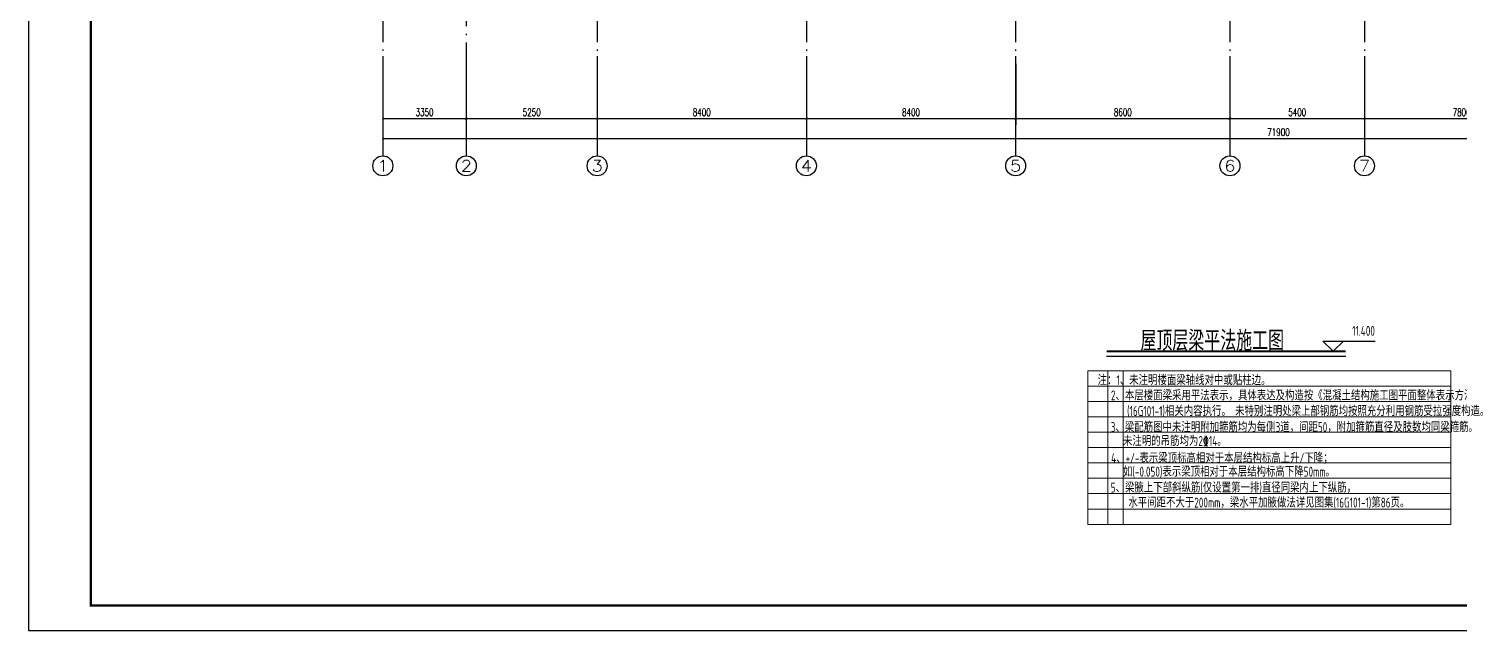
# Model space of a CAD drawing. Extents: x 169490 to 7584583, y -2399407 to 1374371.
# Drawn here: x 722202 to 779630, y 563697 to 587840 of the extents above; entities that cross this region are included whole.
import ezdxf
from ezdxf.enums import TextEntityAlignment as Align

# ---------------------------------------------------------------- set-up
doc = ezdxf.new("R2010")
doc.units = 0
doc.header["$LTSCALE"] = 100
doc.linetypes.add('D3轴线点划线', pattern=[18.5, 12, -3, 0.5, -3])
doc.layers.get('0').update_dxf_attribs({"linetype": 'CONTINUOUS'})
doc.layers.get('DEFPOINTS').update_dxf_attribs({"linetype": 'CONTINUOUS'})
for name, color, linetype in [('AXIS', 3, 'CONTINUOUS'), ('AXIS_TEXT', 4, 'CONTINUOUS'), ('C-AXIS(轴号)', 3, 'CONTINUOUS'), ('C-AXIS-T(字)', 7, 'CONTINUOUS'), ('C-DOTE', 8, 'D3轴线点划线'), ('S-0-TEXT', 7, 'CONTINUOUS'), ('THIN', 190, 'CONTINUOUS'), ('图框', 140, 'CONTINUOUS'), ('文字', 7, 'CONTINUOUS'), ('门编号', 6, 'CONTINUOUS')]:
    doc.layers.add(name, color=color, linetype=linetype)
doc.layers.add('S-1-TEXT', color=7, linetype='CONTINUOUS', lineweight=18)
doc.styles.add('_TCH_AXIS', font='COMPLEX', dxfattribs={"bigfont": 'GBCBIG'})
doc.styles.add('_TCH_DIM_T3', font='SIMPLEX.shx', dxfattribs={"width": 0.705882, "bigfont": 'GBCBIG.shx'})
doc.styles.add('COMPLEX', font='COMPLEX')
doc.styles.add('TSSD_Label', font='Tssdeng.shx', dxfattribs={"width": 0.7, "bigfont": 'hztxt.shx'})
doc.styles.add('TSSD_REIN', font='tssdeng.shx', dxfattribs={"width": 0.7, "bigfont": 'hztxt.shx'})
doc.dimstyles.new('_TCH_ARCH&&100', dxfattribs={"dimtxt": 297.5, "dimasz": 100, "dimexe": 250, "dimexo": 300, "dimgap": 100, "dimtad": 1, "dimdec": 0, "dimzin": 0, "dimdsep": 46, "dimtxsty": '_TCH_DIM_T3', "dimblk": 'ARCHTICK', "dimcen": 0.09, "dimclrt": 7, "dimazin": 2, "dimtfac": 1, "dimtdec": 0, "dimtix": 1, "dimtmove": 2, "dimatfit": 3, "dimfxl": 1, "dimtolj": 1, "dimtzin": 0, "dimarcsym": 0})

# ---------------------------------------------------------------- blocks, each defined once
blk = doc.blocks.new('_ARCHTICK')
at = {"const_width": 0.15}
blk.add_lwpolyline([(-0.5, -0.5), (0.5, 0.5)], dxfattribs=at)
blk = doc.blocks.new('*D1574')
at = {"layer": 'AXIS', "color": 0, "lineweight": -2, "transparency": 16777216}
for p, q in [((736420, 586434), (736420, 583184)), ((808320, 586434), (808320, 583184)), ((736420, 583434), (808320, 583434))]:
    blk.add_line(p, q, dxfattribs=at)
at = {"layer": 'DEFPOINTS', "color": 0, "transparency": 16777216}
for p in [(736420, 586734), (808320, 586734), (808320, 583434)]:
    blk.add_point(p, dxfattribs=at)
at = {"layer": 'AXIS', "color": 0, "lineweight": -2, "transparency": 16777216, "xscale": 100, "yscale": 100, "zscale": 100, "rotation": 180}
blk.add_blockref('_ARCHTICK', (736420, 583434), dxfattribs=at)
at = {"layer": 'AXIS', "color": 0, "lineweight": -2, "transparency": 16777216, "xscale": 100, "yscale": 100, "zscale": 100}
blk.add_blockref('_ARCHTICK', (808320, 583434), dxfattribs=at)
at = {"layer": 'AXIS', "color": 7, "transparency": 16777216, "insert": (772370, 583683), "char_height": 297.5, "attachment_point": 5, "style": '_TCH_DIM_T3'}
blk.add_mtext('\\A1;71900', dxfattribs=at)
blk = doc.blocks.new('*D1575')
at = {"layer": 'AXIS', "color": 0, "lineweight": -2, "transparency": 16777216}
for p, q in [((736420, 586434), (736420, 583984)), ((739770, 586434), (739770, 583984)), ((736420, 584234), (739770, 584234))]:
    blk.add_line(p, q, dxfattribs=at)
at = {"layer": 'DEFPOINTS', "color": 0, "transparency": 16777216}
for p in [(736420, 586734), (739770, 586734), (739770, 584234)]:
    blk.add_point(p, dxfattribs=at)
at = {"layer": 'AXIS', "color": 0, "lineweight": -2, "transparency": 16777216, "xscale": 100, "yscale": 100, "zscale": 100, "rotation": 180}
blk.add_blockref('_ARCHTICK', (736420, 584234), dxfattribs=at)
at = {"layer": 'AXIS', "color": 0, "lineweight": -2, "transparency": 16777216, "xscale": 100, "yscale": 100, "zscale": 100}
blk.add_blockref('_ARCHTICK', (739770, 584234), dxfattribs=at)
at = {"layer": 'AXIS', "color": 7, "transparency": 16777216, "insert": (738095, 584483), "char_height": 297.5, "attachment_point": 5, "style": '_TCH_DIM_T3'}
blk.add_mtext('\\A1;3350', dxfattribs=at)
blk = doc.blocks.new('*D1576')
at = {"layer": 'AXIS', "color": 0, "lineweight": -2, "transparency": 16777216}
for p, q in [((739770, 586434), (739770, 583984)), ((745020, 586434), (745020, 583984)), ((739770, 584234), (745020, 584234))]:
    blk.add_line(p, q, dxfattribs=at)
at = {"layer": 'DEFPOINTS', "color": 0, "transparency": 16777216}
for p in [(739770, 586734), (745020, 586734), (745020, 584234)]:
    blk.add_point(p, dxfattribs=at)
at = {"layer": 'AXIS', "color": 0, "lineweight": -2, "transparency": 16777216, "xscale": 100, "yscale": 100, "zscale": 100, "rotation": 180}
blk.add_blockref('_ARCHTICK', (739770, 584234), dxfattribs=at)
at = {"layer": 'AXIS', "color": 0, "lineweight": -2, "transparency": 16777216, "xscale": 100, "yscale": 100, "zscale": 100}
blk.add_blockref('_ARCHTICK', (745020, 584234), dxfattribs=at)
at = {"layer": 'AXIS', "color": 7, "transparency": 16777216, "insert": (742395, 584483), "char_height": 297.5, "attachment_point": 5, "style": '_TCH_DIM_T3'}
blk.add_mtext('\\A1;5250', dxfattribs=at)
blk = doc.blocks.new('*D1577')
at = {"layer": 'AXIS', "color": 0, "lineweight": -2, "transparency": 16777216}
for p, q in [((745020, 586434), (745020, 583984)), ((753420, 586434), (753420, 583984)), ((745020, 584234), (753420, 584234))]:
    blk.add_line(p, q, dxfattribs=at)
at = {"layer": 'DEFPOINTS', "color": 0, "transparency": 16777216}
for p in [(745020, 586734), (753420, 586734), (753420, 584234)]:
    blk.add_point(p, dxfattribs=at)
at = {"layer": 'AXIS', "color": 0, "lineweight": -2, "transparency": 16777216, "xscale": 100, "yscale": 100, "zscale": 100, "rotation": 180}
blk.add_blockref('_ARCHTICK', (745020, 584234), dxfattribs=at)
at = {"layer": 'AXIS', "color": 0, "lineweight": -2, "transparency": 16777216, "xscale": 100, "yscale": 100, "zscale": 100}
blk.add_blockref('_ARCHTICK', (753420, 584234), dxfattribs=at)
at = {"layer": 'AXIS', "color": 7, "transparency": 16777216, "insert": (749220, 584483), "char_height": 297.5, "attachment_point": 5, "style": '_TCH_DIM_T3'}
blk.add_mtext('\\A1;8400', dxfattribs=at)
blk = doc.blocks.new('*D1578')
at = {"layer": 'AXIS', "color": 0, "lineweight": -2, "transparency": 16777216}
for p, q in [((753420, 586434), (753420, 583984)), ((761820, 586434), (761820, 583984)), ((753420, 584234), (761820, 584234))]:
    blk.add_line(p, q, dxfattribs=at)
at = {"layer": 'DEFPOINTS', "color": 0, "transparency": 16777216}
for p in [(753420, 586734), (761820, 586734), (761820, 584234)]:
    blk.add_point(p, dxfattribs=at)
at = {"layer": 'AXIS', "color": 0, "lineweight": -2, "transparency": 16777216, "xscale": 100, "yscale": 100, "zscale": 100, "rotation": 180}
blk.add_blockref('_ARCHTICK', (753420, 584234), dxfattribs=at)
at = {"layer": 'AXIS', "color": 0, "lineweight": -2, "transparency": 16777216, "xscale": 100, "yscale": 100, "zscale": 100}
blk.add_blockref('_ARCHTICK', (761820, 584234), dxfattribs=at)
at = {"layer": 'AXIS', "color": 7, "transparency": 16777216, "insert": (757620, 584483), "char_height": 297.5, "attachment_point": 5, "style": '_TCH_DIM_T3'}
blk.add_mtext('\\A1;8400', dxfattribs=at)
blk = doc.blocks.new('*D1579')
at = {"layer": 'AXIS', "color": 0, "lineweight": -2, "transparency": 16777216}
for p, q in [((761820, 586434), (761820, 583984)), ((770420, 586434), (770420, 583984)), ((761820, 584234), (770420, 584234))]:
    blk.add_line(p, q, dxfattribs=at)
at = {"layer": 'DEFPOINTS', "color": 0, "transparency": 16777216}
for p in [(761820, 586734), (770420, 586734), (770420, 584234)]:
    blk.add_point(p, dxfattribs=at)
at = {"layer": 'AXIS', "color": 0, "lineweight": -2, "transparency": 16777216, "xscale": 100, "yscale": 100, "zscale": 100, "rotation": 180}
blk.add_blockref('_ARCHTICK', (761820, 584234), dxfattribs=at)
at = {"layer": 'AXIS', "color": 0, "lineweight": -2, "transparency": 16777216, "xscale": 100, "yscale": 100, "zscale": 100}
blk.add_blockref('_ARCHTICK', (770420, 584234), dxfattribs=at)
at = {"layer": 'AXIS', "color": 7, "transparency": 16777216, "insert": (766120, 584483), "char_height": 297.5, "attachment_point": 5, "style": '_TCH_DIM_T3'}
blk.add_mtext('\\A1;8600', dxfattribs=at)
blk = doc.blocks.new('*D1580')
at = {"layer": 'AXIS', "color": 0, "lineweight": -2, "transparency": 16777216}
for p, q in [((770420, 586434), (770420, 583984)), ((775820, 586434), (775820, 583984)), ((770420, 584234), (775820, 584234))]:
    blk.add_line(p, q, dxfattribs=at)
at = {"layer": 'DEFPOINTS', "color": 0, "transparency": 16777216}
for p in [(770420, 586734), (775820, 586734), (775820, 584234)]:
    blk.add_point(p, dxfattribs=at)
at = {"layer": 'AXIS', "color": 0, "lineweight": -2, "transparency": 16777216, "xscale": 100, "yscale": 100, "zscale": 100, "rotation": 180}
blk.add_blockref('_ARCHTICK', (770420, 584234), dxfattribs=at)
at = {"layer": 'AXIS', "color": 0, "lineweight": -2, "transparency": 16777216, "xscale": 100, "yscale": 100, "zscale": 100}
blk.add_blockref('_ARCHTICK', (775820, 584234), dxfattribs=at)
at = {"layer": 'AXIS', "color": 7, "transparency": 16777216, "insert": (773120, 584483), "char_height": 297.5, "attachment_point": 5, "style": '_TCH_DIM_T3'}
blk.add_mtext('\\A1;5400', dxfattribs=at)
blk = doc.blocks.new('*D1581')
at = {"layer": 'AXIS', "color": 0, "lineweight": -2, "transparency": 16777216}
for p, q in [((775820, 586434), (775820, 583984)), ((783620, 586434), (783620, 583984)), ((775820, 584234), (783620, 584234))]:
    blk.add_line(p, q, dxfattribs=at)
at = {"layer": 'DEFPOINTS', "color": 0, "transparency": 16777216}
for p in [(775820, 586734), (783620, 586734), (783620, 584234)]:
    blk.add_point(p, dxfattribs=at)
at = {"layer": 'AXIS', "color": 0, "lineweight": -2, "transparency": 16777216, "xscale": 100, "yscale": 100, "zscale": 100, "rotation": 180}
blk.add_blockref('_ARCHTICK', (775820, 584234), dxfattribs=at)
at = {"layer": 'AXIS', "color": 0, "lineweight": -2, "transparency": 16777216, "xscale": 100, "yscale": 100, "zscale": 100}
blk.add_blockref('_ARCHTICK', (783620, 584234), dxfattribs=at)
at = {"layer": 'AXIS', "color": 7, "transparency": 16777216, "insert": (779720, 584483), "char_height": 297.5, "attachment_point": 5, "style": '_TCH_DIM_T3'}
blk.add_mtext('\\A1;7800', dxfattribs=at)
blk = doc.blocks.new('_AXISO')
blk.add_circle((0, 0), 0.5)
at = {"layer": 'AXIS_TEXT', "style": 'COMPLEX', "width": 1.041667}
blk.add_attdef('A', text='', height=0.56, dxfattribs=at).set_placement((-0.25, -0.28), (0.25, -0.28), align=Align.FIT)

msp = doc.modelspace()

# ---------------------------------------------------------------- linework, layer by layer
at = {"ltscale": 10}
msp.add_lwpolyline([(819306.7, 622096.8), (724701.8, 622096.8), (724701.8, 564696.8), (819306.7, 564696.8)], close=True, dxfattribs=at)
at = {"layer": 'C-AXIS(轴号)'}
for p, q in [((736419.7, 586734.4), (736419.7, 582734.4)), ((739769.7, 586734.4), (739769.7, 582734.4)), ((745019.7, 586734.4), (745019.7, 582734.4)), ((753419.7, 586734.4), (753419.7, 582734.4)), ((761819.7, 586734.4), (761819.7, 582734.4)), ((770419.7, 586734.4), (770419.7, 582734.4)), ((775819.7, 586734.4), (775819.7, 582734.4))]:
    msp.add_line(p, q, dxfattribs=at)
at = {"layer": 'C-DOTE'}
for p, q in [((736419.7, 603298.4), (736419.7, 586734.4)), ((745019.7, 603298.4), (745019.7, 586734.4)), ((753419.7, 603298.4), (753419.7, 586734.4)), ((761819.7, 603298.4), (761819.7, 586734.4)), ((770419.7, 603298.4), (770419.7, 586734.4)), ((775819.7, 603298.4), (775819.7, 586734.4)), ((739769.7, 596534.2), (739769.7, 586734.4))]:
    msp.add_line(p, q, dxfattribs=at)
at = {"layer": 'S-1-TEXT', "color": 8}
for p, q in [((779292.5, 574116.3), (764716, 574116.3)), ((764716, 574116.3), (764716, 567949.8)), ((765516.8, 574116.3), (765516.8, 567949.8)), ((766134.4, 574116.3), (766134.4, 567949.8)), ((779292.5, 574116.3), (779292.5, 567949.8)), ((779292.5, 573499.6), (764716, 573499.6)), ((779292.5, 572883), (764716, 572883)), ((779292.5, 572266.3), (764716, 572266.3)), ((779292.5, 571649.7), (764716, 571649.7)), ((779292.5, 571033), (764716, 571033)), ((779292.5, 570416.4), (764716, 570416.4)), ((779292.5, 569799.8), (764716, 569799.8)), ((779292.5, 569183.1), (764716, 569183.1)), ((779292.5, 568566.5), (764716, 568566.5)), ((779292.5, 567949.8), (764716, 567949.8))]:
    msp.add_line(p, q, dxfattribs=at)
at = {"layer": 'THIN'}
for p, q in [((774564.5, 574893.4), (774152, 575305.9)), ((774152, 575305.9), (776255.4, 575305.9)), ((774564.5, 574893.4), (774977, 575305.9))]:
    msp.add_line(p, q, dxfattribs=at)
at = {"layer": '图框'}
msp.add_lwpolyline([(722201.8, 563696.8), (827301.8, 563696.8), (827301.8, 623096.8), (722201.8, 623096.8)], close=True, dxfattribs=at)
at = {"layer": '图框', "const_width": 100}
msp.add_lwpolyline([(724701.8, 564696.8), (826301.8, 564696.8), (826301.8, 622096.8), (724701.8, 622096.8)], close=True, dxfattribs=at)
at = {"layer": '文字'}
msp.add_line((765471.1, 574697.5), (775067.9, 574697.5), dxfattribs=at)
at = {"layer": '文字', "const_width": 75}
msp.add_lwpolyline([(765471.1, 574893.4), (775067.9, 574893.4)], dxfattribs=at)

# ---------------------------------------------------------------- block references
at = {"layer": 'C-AXIS(轴号)'}
ref = msp.add_blockref('_AXISO', (736419.7, 582334.4), dxfattribs=dict(at, xscale=800, yscale=800, zscale=800))
ref.add_attrib('A', '1', dxfattribs={"layer": 'C-AXIS-T(字)', "height": 452.5, "style": '_TCH_AXIS', "width": 2.333333}).set_placement((736193.4, 582108.1), (736646, 582108.1), align=Align.FIT)
ref = msp.add_blockref('_AXISO', (739769.7, 582334.4), dxfattribs=dict(at, xscale=800, yscale=800, zscale=800))
ref.add_attrib('A', '2', dxfattribs={"layer": 'C-AXIS-T(字)', "height": 452.5, "style": '_TCH_AXIS', "width": 1.5}).set_placement((739543.4, 582108.1), (739996, 582108.1), align=Align.FIT)
ref = msp.add_blockref('_AXISO', (745019.7, 582334.4), dxfattribs=dict(at, xscale=800, yscale=800, zscale=800))
ref.add_attrib('A', '3', dxfattribs={"layer": 'C-AXIS-T(字)', "height": 452.5, "style": '_TCH_AXIS', "width": 1.5}).set_placement((744793.4, 582108.1), (745246, 582108.1), align=Align.FIT)
ref = msp.add_blockref('_AXISO', (753419.7, 582334.4), dxfattribs=dict(at, xscale=800, yscale=800, zscale=800))
ref.add_attrib('A', '4', dxfattribs={"layer": 'C-AXIS-T(字)', "height": 452.5, "style": '_TCH_AXIS', "width": 1.3125}).set_placement((753193.4, 582108.1), (753646, 582108.1), align=Align.FIT)
ref = msp.add_blockref('_AXISO', (761819.7, 582334.4), dxfattribs=dict(at, xscale=800, yscale=800, zscale=800))
ref.add_attrib('A', '5', dxfattribs={"layer": 'C-AXIS-T(字)', "height": 452.5, "style": '_TCH_AXIS', "width": 1.5}).set_placement((761593.4, 582108.1), (762046, 582108.1), align=Align.FIT)
ref = msp.add_blockref('_AXISO', (770419.7, 582334.4), dxfattribs=dict(at, xscale=800, yscale=800, zscale=800))
ref.add_attrib('A', '6', dxfattribs={"layer": 'C-AXIS-T(字)', "height": 452.5, "style": '_TCH_AXIS', "width": 1.5}).set_placement((770193.4, 582108.1), (770646, 582108.1), align=Align.FIT)
ref = msp.add_blockref('_AXISO', (775819.7, 582334.4), dxfattribs=dict(at, xscale=800, yscale=800, zscale=800))
ref.add_attrib('A', '7', dxfattribs={"layer": 'C-AXIS-T(字)', "height": 452.5, "style": '_TCH_AXIS', "width": 1.5}).set_placement((775593.4, 582108.1), (776046, 582108.1), align=Align.FIT)

# ---------------------------------------------------------------- texts
at = {"layer": 'S-0-TEXT', "style": 'TSSD_REIN', "width": 0.7}
for s, p in [(' 注：1、未注明楼面梁轴线对中或贴柱边。', (764940.4, 573536.3, -2339.2)), ('2、本层楼面梁采用平法表示，具体表达及构造按《混凝土结构施工图平面整体表示方法制图规则和构造详图》', (765645.2, 572923.5, 27253.5)), (' (16G101-1)相关内容执行。 未特别注明处梁上部钢筋均按照充分利用钢筋受拉强度构造。', (766122.1, 572297.8, 28423.1)), ('3、梁配筋图中未注明附加箍筋均为每侧3道，间距50，附加箍筋直径及肢数均同梁箍筋。', (765636.6, 571651.6, 28423.1)), ('未注明的吊筋均为2%%13214。', (766128.3, 571097.7)), ('4、+/-表示梁顶标高相对于本层结构标高上升/下降；', (765652.7, 570409.6, 28423.1)), ('如(-0.050)表示梁顶相对于本层结构标高下降50mm。', (766128.3, 569864.4)), ('5、梁腋上下部斜纵筋(仅设置第一排)直径同梁内上下纵筋，', (765636.8, 569227.6, 28423.1)), ('  水平间距不大于200mm，梁水平加腋做法详见图集(16G101-1)第86页。', (766003, 568625.5))]:
    msp.add_text(s, height=400, rotation=359.999833, dxfattribs=at).set_placement(p)
at = {"layer": 'THIN', "style": 'TSSD_Label', "width": 0.7}
msp.add_text('11.400', height=400, dxfattribs=at).set_placement((776238.7, 575393.1), align=Align.BOTTOM_RIGHT)
at = {"layer": '门编号', "color": 7, "style": 'TSSD_REIN', "width": 0.8}
msp.add_text('屋顶层梁平法施工图', height=800, dxfattribs=at).set_placement((769711.2, 575356.2), align=Align.MIDDLE)

# ---------------------------------------------------------------- dimensions: what is measured, and where the dimension line sits
at = {"layer": 'AXIS'}
for p1, p2, distance, picture, middle in [((736419.7, 586734.4), (808319.7, 586734.4), -3300, '*D1574', (772369.7, 583683.2)), ((736419.7, 586734.4), (739769.7, 586734.4), -2500, '*D1575', (738094.7, 584483.2)), ((739769.7, 586734.4), (745019.7, 586734.4), -2500, '*D1576', (742394.7, 584483.2)), ((745019.7, 586734.4), (753419.7, 586734.4), -2500, '*D1577', (749219.7, 584483.2)), ((753419.7, 586734.4), (761819.7, 586734.4), -2500, '*D1578', (757619.7, 584483.2)), ((761819.7, 586734.4), (770419.7, 586734.4), -2500, '*D1579', (766119.7, 584483.2)), ((770419.7, 586734.4), (775819.7, 586734.4), -2500, '*D1580', (773119.7, 584483.2)), ((775819.7, 586734.4), (783619.7, 586734.4), -2500, '*D1581', (779719.7, 584483.2))]:
    dim = msp.add_aligned_dim(p1=p1, p2=p2, distance=distance, dimstyle='_TCH_ARCH&&100', dxfattribs=at)
    dim.commit()
    dim.dimension.update_dxf_attribs({"geometry": picture, "text_midpoint": middle})

doc.saveas('drawing.dxf')
